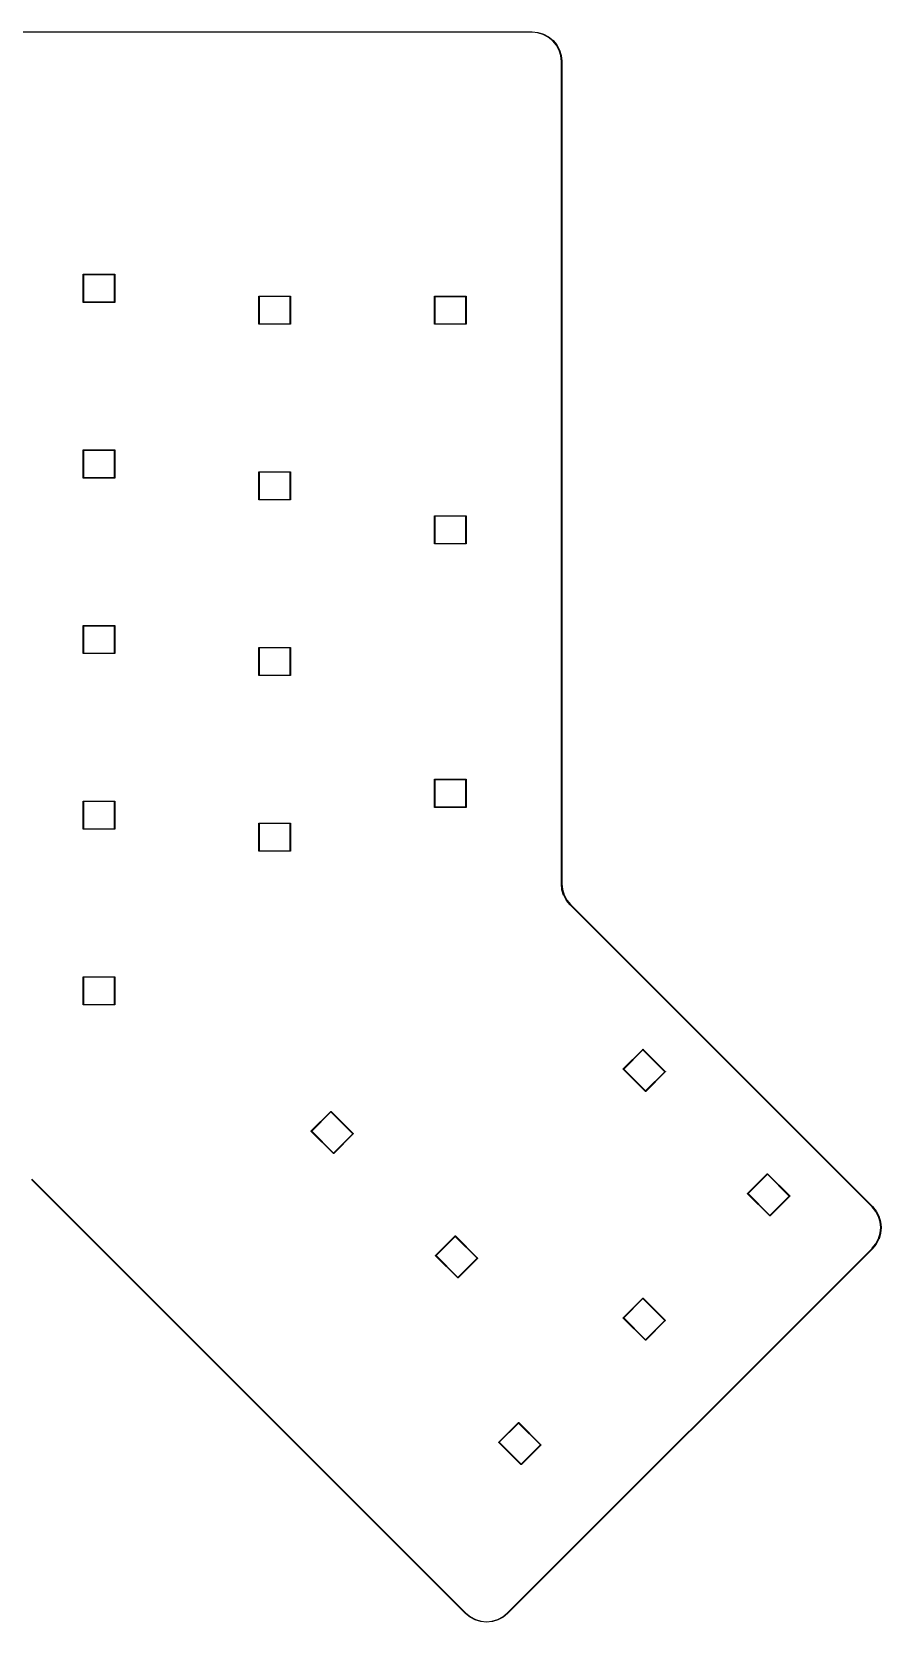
# Model space of a CAD drawing. Extents: x 77 to 259, y -226 to -54.
# Drawn here: x 167.3 to 259.5, y -226.1 to -53.6 of the extents above; entities that cross this region are included whole.
import ezdxf

# ---------------------------------------------------------------- set-up
doc = ezdxf.new("R2010")
doc.units = 0
doc.layers.add('BLACK', color=7, linetype='CONTINUOUS')

msp = doc.modelspace()

# ---------------------------------------------------------------- linework, layer by layer
at = {"layer": 'BLACK', "linetype": 'CONTINUOUS'}
for p, q in [((106.231, -53.6452), (221.591, -53.6452)), ((221.588, -53.6952), (106.255, -53.6952)), ((222.206, -53.7558), (221.588, -53.6952)), ((221.591, -53.6452), (221.592, -53.6453)), ((221.592, -53.6453), (221.592, -53.6453)), ((221.592, -53.6453), (222.214, -53.7063)), ((222.8, -53.9349), (222.206, -53.7558)), ((222.214, -53.7063), (222.214, -53.7063)), ((222.214, -53.7063), (222.216, -53.7068)), ((222.216, -53.7068), (222.218, -53.7072)), ((222.218, -53.7072), (222.816, -53.8877)), ((223.347, -54.2258), (222.8, -53.9349)), ((222.816, -53.8877), (222.817, -53.8879)), ((222.817, -53.8879), (222.819, -53.8888)), ((222.819, -53.8888), (222.821, -53.8896)), ((222.821, -53.8896), (223.372, -54.1828)), ((223.827, -54.6175), (223.347, -54.2258)), ((223.372, -54.1828), (223.373, -54.183)), ((223.373, -54.183), (223.375, -54.1843)), ((223.375, -54.1843), (223.376, -54.1855)), ((223.376, -54.1855), (223.861, -54.5803)), ((224.222, -55.095), (223.827, -54.6175)), ((223.861, -54.5803), (223.861, -54.5803)), ((223.861, -54.5803), (223.861, -54.5803)), ((223.861, -54.5803), (223.861, -54.5805)), ((223.861, -54.5805), (223.862, -54.5821)), ((223.862, -54.5821), (223.864, -54.5838)), ((223.864, -54.5838), (224.262, -55.065)), ((224.517, -55.6401), (224.222, -55.095)), ((224.262, -55.065), (224.262, -55.065)), ((224.262, -55.065), (224.262, -55.065)), ((224.262, -55.065), (224.262, -55.0653)), ((224.262, -55.0653), (224.264, -55.0672)), ((224.264, -55.0672), (224.265, -55.0691)), ((224.265, -55.0691), (224.562, -55.6185)), ((224.7, -56.2321), (224.517, -55.6401)), ((224.562, -55.6185), (224.562, -55.6185)), ((224.562, -55.6185), (224.562, -55.6185)), ((224.562, -55.6185), (224.562, -55.6188)), ((224.562, -55.6188), (224.563, -55.6209)), ((224.563, -55.6209), (224.564, -55.623)), ((224.564, -55.623), (224.749, -56.2197)), ((224.765, -56.8496), (224.7, -56.2321)), ((224.749, -56.2197), (224.749, -56.22)), ((224.749, -56.22), (224.749, -56.2223)), ((224.749, -56.2223), (224.749, -56.2245)), ((224.749, -56.2245), (224.815, -56.8456)), ((224.765, -56.8707), (224.765, -56.8496)), ((224.767, -146.046), (224.765, -56.8707)), ((224.815, -56.8456), (224.815, -56.846)), ((224.815, -56.846), (224.815, -56.8471)), ((224.815, -56.8471), (224.815, -56.8482)), ((224.815, -56.8482), (224.815, -56.8694)), ((224.815, -56.8694), (224.815, -56.8694)), ((224.815, -56.8694), (224.815, -56.8702)), ((224.815, -56.8702), (224.815, -56.8705)), ((224.815, -56.8705), (224.815, -56.8709)), ((224.815, -56.8709), (224.817, -146.046)), ((172.896, -79.9651), (172.897, -79.9602)), ((172.896, -79.9663), (172.896, -79.9651)), ((172.896, -82.9638), (172.896, -79.9663)), ((172.897, -79.9602), (172.898, -79.9554)), ((172.898, -79.9554), (172.9, -79.9511)), ((172.9, -79.9511), (172.903, -79.9473)), ((172.903, -79.9473), (172.907, -79.9442)), ((172.907, -79.9442), (172.912, -79.9419)), ((172.912, -79.9419), (172.916, -79.9404)), ((172.916, -79.9404), (172.92, -79.9401)), ((172.92, -79.9401), (172.921, -79.9399)), ((172.92, -79.9401), (172.92, -79.9401)), ((172.921, -79.9399), (172.922, -79.9401)), ((172.922, -79.9401), (176.32, -79.9401)), ((172.946, -79.9901), (172.946, -82.9401)), ((176.296, -79.9901), (172.946, -79.9901)), ((176.296, -82.9401), (176.296, -79.9901)), ((176.32, -79.9401), (176.321, -79.9399)), ((176.321, -79.9399), (176.322, -79.9401)), ((176.322, -79.9401), (176.322, -79.9401)), ((176.322, -79.9401), (176.326, -79.9404)), ((176.326, -79.9404), (176.331, -79.9419)), ((176.331, -79.9419), (176.335, -79.9442)), ((176.335, -79.9442), (176.339, -79.9473)), ((176.339, -79.9473), (176.342, -79.9511)), ((176.342, -79.9511), (176.344, -79.9554)), ((176.344, -79.9554), (176.346, -79.9602)), ((176.346, -79.9602), (176.346, -79.9651)), ((176.346, -79.9651), (176.346, -79.9663)), ((176.346, -79.9663), (176.346, -82.9638)), ((191.942, -82.3426), (191.943, -82.3377)), ((191.943, -82.3438), (191.942, -82.3426)), ((191.943, -82.3377), (191.944, -82.333)), ((191.943, -85.3414), (191.943, -82.3438)), ((191.944, -82.333), (191.947, -82.3287)), ((191.947, -82.3287), (191.95, -82.3249)), ((191.95, -82.3249), (191.954, -82.3217)), ((191.954, -82.3217), (191.958, -82.3194)), ((191.958, -82.3194), (191.963, -82.318)), ((191.963, -82.318), (191.966, -82.3176)), ((191.966, -82.3176), (191.968, -82.3175)), ((191.966, -82.3176), (191.966, -82.3176)), ((191.968, -82.3175), (191.969, -82.3176)), ((191.969, -82.3176), (195.366, -82.3176)), ((191.993, -82.3676), (191.993, -85.3176)), ((195.343, -82.3676), (191.993, -82.3676)), ((195.343, -85.3176), (195.343, -82.3676)), ((195.366, -82.3176), (195.368, -82.3175)), ((195.368, -82.3175), (195.369, -82.3176)), ((195.369, -82.3176), (195.369, -82.3176)), ((195.369, -82.3176), (195.372, -82.318)), ((195.372, -82.318), (195.377, -82.3194)), ((195.377, -82.3194), (195.381, -82.3217)), ((195.381, -82.3217), (195.385, -82.3249)), ((195.385, -82.3249), (195.388, -82.3287)), ((195.388, -82.3287), (195.391, -82.333)), ((195.391, -82.333), (195.392, -82.3377)), ((195.392, -82.3377), (195.393, -82.3426)), ((195.393, -82.3426), (195.393, -82.3438)), ((195.393, -82.3438), (195.393, -85.3414)), ((210.996, -82.3463), (210.997, -82.3414)), ((210.996, -82.3475), (210.996, -82.3463)), ((210.996, -85.3451), (210.996, -82.3475)), ((210.997, -82.3414), (210.998, -82.3367)), ((210.998, -82.3367), (211, -82.3324)), ((211, -82.3324), (211.003, -82.3285)), ((211.003, -82.3285), (211.007, -82.3254)), ((211.007, -82.3254), (211.012, -82.3231)), ((211.012, -82.3231), (211.016, -82.3217)), ((211.016, -82.3217), (211.02, -82.3213)), ((211.02, -82.3213), (211.021, -82.3212)), ((211.02, -82.3213), (211.02, -82.3213)), ((211.021, -82.3212), (211.022, -82.3213)), ((211.022, -82.3213), (214.42, -82.3213)), ((211.046, -82.3713), (211.046, -85.3213)), ((214.396, -82.3713), (211.046, -82.3713)), ((214.396, -85.3213), (214.396, -82.3713)), ((214.42, -82.3213), (214.421, -82.3212)), ((214.421, -82.3212), (214.422, -82.3213)), ((214.422, -82.3213), (214.422, -82.3213)), ((214.422, -82.3213), (214.426, -82.3217)), ((214.426, -82.3217), (214.431, -82.3231)), ((214.431, -82.3231), (214.435, -82.3254)), ((214.435, -82.3254), (214.439, -82.3285)), ((214.439, -82.3285), (214.442, -82.3324)), ((214.442, -82.3324), (214.444, -82.3367)), ((214.444, -82.3367), (214.446, -82.3414)), ((214.446, -82.3414), (214.446, -82.3463)), ((214.446, -82.3463), (214.446, -82.3475)), ((214.446, -82.3475), (214.446, -85.3451)), ((172.896, -82.9651), (172.896, -82.9638)), ((172.897, -82.97), (172.896, -82.9651)), ((172.898, -82.9747), (172.897, -82.97)), ((172.9, -82.979), (172.898, -82.9747)), ((172.903, -82.9828), (172.9, -82.979)), ((172.907, -82.9859), (172.903, -82.9828)), ((172.912, -82.9883), (172.907, -82.9859)), ((172.916, -82.9897), (172.912, -82.9883)), ((172.921, -82.9902), (172.916, -82.9897)), ((172.922, -82.9901), (172.921, -82.9902)), ((176.32, -82.9901), (172.922, -82.9901)), ((172.946, -82.9401), (176.296, -82.9401)), ((176.321, -82.9902), (176.32, -82.9901)), ((176.326, -82.9897), (176.321, -82.9902)), ((176.331, -82.9883), (176.326, -82.9897)), ((176.335, -82.9859), (176.331, -82.9883)), ((176.339, -82.9828), (176.335, -82.9859)), ((176.342, -82.979), (176.339, -82.9828)), ((176.344, -82.9747), (176.342, -82.979)), ((176.346, -82.97), (176.344, -82.9747)), ((176.346, -82.9638), (176.346, -82.9651)), ((176.346, -82.9651), (176.346, -82.9663)), ((176.346, -82.9663), (176.346, -82.9663)), ((176.346, -82.9663), (176.346, -82.97)), ((191.942, -85.3426), (191.943, -85.3414)), ((191.943, -85.3475), (191.942, -85.3426)), ((191.944, -85.3522), (191.943, -85.3475)), ((191.947, -85.3566), (191.944, -85.3522)), ((191.95, -85.3603), (191.947, -85.3566)), ((191.95, -85.3604), (191.95, -85.3603)), ((191.954, -85.3635), (191.95, -85.3604)), ((191.958, -85.3658), (191.954, -85.3635)), ((191.963, -85.3673), (191.958, -85.3658)), ((191.968, -85.3677), (191.963, -85.3673)), ((191.969, -85.3676), (191.968, -85.3677)), ((195.366, -85.3676), (191.969, -85.3676)), ((191.993, -85.3176), (195.343, -85.3176)), ((195.368, -85.3677), (195.366, -85.3676)), ((195.372, -85.3673), (195.368, -85.3677)), ((195.377, -85.3658), (195.372, -85.3673)), ((195.381, -85.3635), (195.377, -85.3658)), ((195.385, -85.3604), (195.381, -85.3635)), ((195.388, -85.3566), (195.385, -85.3604)), ((195.391, -85.3522), (195.388, -85.3566)), ((195.392, -85.3475), (195.391, -85.3522)), ((195.393, -85.3438), (195.392, -85.3475)), ((195.393, -85.3414), (195.393, -85.3426)), ((195.393, -85.3426), (195.393, -85.3438)), ((195.393, -85.3438), (195.393, -85.3438)), ((210.996, -85.3463), (210.996, -85.3451)), ((210.997, -85.3512), (210.996, -85.3463)), ((210.998, -85.3559), (210.997, -85.3512)), ((211, -85.3603), (210.998, -85.3559)), ((211.003, -85.3635), (211, -85.3603)), ((211.003, -85.3641), (211.003, -85.3635)), ((211.007, -85.3672), (211.003, -85.3641)), ((211.012, -85.3695), (211.007, -85.3672)), ((211.016, -85.3709), (211.012, -85.3695)), ((211.021, -85.3714), (211.016, -85.3709)), ((211.022, -85.3713), (211.021, -85.3714)), ((214.42, -85.3713), (211.022, -85.3713)), ((211.046, -85.3213), (214.396, -85.3213)), ((214.421, -85.3714), (214.42, -85.3713)), ((214.426, -85.3709), (214.421, -85.3714)), ((214.431, -85.3695), (214.426, -85.3709)), ((214.435, -85.3672), (214.431, -85.3695)), ((214.439, -85.3641), (214.435, -85.3672)), ((214.442, -85.3603), (214.439, -85.3641)), ((214.444, -85.3559), (214.442, -85.3603)), ((214.446, -85.3512), (214.444, -85.3559)), ((214.446, -85.3451), (214.446, -85.3463)), ((214.446, -85.3463), (214.446, -85.3475)), ((214.446, -85.3475), (214.446, -85.3475)), ((214.446, -85.3475), (214.446, -85.3512)), ((172.897, -99.0162), (172.898, -99.0113)), ((172.897, -99.0174), (172.897, -99.0162)), ((172.897, -102.015), (172.897, -99.0174)), ((172.898, -99.0113), (172.899, -99.0066)), ((172.899, -99.0066), (172.902, -99.0023)), ((172.902, -99.0023), (172.905, -98.9984)), ((172.905, -98.9984), (172.909, -98.9953)), ((172.909, -98.9953), (172.913, -98.993)), ((172.913, -98.993), (172.918, -98.9916)), ((172.918, -98.9916), (172.921, -98.9912)), ((172.921, -98.9912), (172.922, -98.9911)), ((172.921, -98.9912), (172.921, -98.9912)), ((172.922, -98.9911), (172.924, -98.9912)), ((172.924, -98.9912), (176.321, -98.9912)), ((172.947, -99.0412), (172.947, -101.991)), ((176.297, -99.0412), (172.947, -99.0412)), ((176.297, -101.991), (176.297, -99.0412)), ((176.321, -98.9912), (176.322, -98.9911)), ((176.322, -98.9911), (176.324, -98.9912)), ((176.324, -98.9912), (176.324, -98.9912)), ((176.324, -98.9912), (176.327, -98.9916)), ((176.327, -98.9916), (176.332, -98.993)), ((176.332, -98.993), (176.336, -98.9953)), ((176.336, -98.9953), (176.34, -98.9984)), ((176.34, -98.9984), (176.343, -99.0023)), ((176.343, -99.0023), (176.346, -99.0066)), ((176.346, -99.0066), (176.347, -99.0113)), ((176.347, -99.0113), (176.348, -99.0162)), ((176.348, -99.0162), (176.347, -99.0174)), ((176.347, -99.0174), (176.347, -102.015)), ((191.947, -101.397), (191.948, -101.393)), ((191.947, -101.399), (191.947, -101.397)), ((191.947, -104.396), (191.947, -101.399)), ((191.948, -101.393), (191.949, -101.388)), ((191.949, -101.388), (191.952, -101.384)), ((191.952, -101.384), (191.955, -101.38)), ((191.955, -101.38), (191.959, -101.377)), ((191.959, -101.377), (191.963, -101.374)), ((191.963, -101.374), (191.968, -101.373)), ((191.968, -101.373), (191.971, -101.372)), ((191.971, -101.372), (191.971, -101.372)), ((191.971, -101.372), (191.972, -101.372)), ((191.972, -101.372), (191.974, -101.372)), ((191.974, -101.372), (195.371, -101.372)), ((191.997, -101.422), (191.997, -104.372)), ((195.347, -101.422), (191.997, -101.422)), ((195.347, -104.372), (195.347, -101.422)), ((195.371, -101.372), (195.372, -101.372)), ((195.372, -101.372), (195.374, -101.372)), ((195.374, -101.372), (195.374, -101.372)), ((195.374, -101.372), (195.377, -101.373)), ((195.377, -101.373), (195.382, -101.374)), ((195.382, -101.374), (195.386, -101.377)), ((195.386, -101.377), (195.39, -101.38)), ((195.39, -101.38), (195.393, -101.384)), ((195.393, -101.384), (195.396, -101.388)), ((195.396, -101.388), (195.397, -101.393)), ((195.397, -101.393), (195.398, -101.397)), ((195.398, -101.397), (195.397, -101.399)), ((195.397, -101.399), (195.397, -104.396)), ((172.897, -102.016), (172.897, -102.015)), ((172.898, -102.021), (172.897, -102.016)), ((172.899, -102.026), (172.898, -102.021)), ((172.902, -102.03), (172.899, -102.026)), ((172.904, -102.033), (172.902, -102.03)), ((172.905, -102.034), (172.904, -102.033)), ((172.909, -102.037), (172.905, -102.034)), ((172.913, -102.039), (172.909, -102.037)), ((172.918, -102.041), (172.913, -102.039)), ((172.922, -102.041), (172.918, -102.041)), ((172.924, -102.041), (172.922, -102.041)), ((176.321, -102.041), (172.924, -102.041)), ((172.947, -101.991), (176.297, -101.991)), ((176.322, -102.041), (176.321, -102.041)), ((176.327, -102.041), (176.322, -102.041)), ((176.332, -102.039), (176.327, -102.041)), ((176.336, -102.037), (176.332, -102.039)), ((176.34, -102.034), (176.336, -102.037)), ((176.343, -102.03), (176.34, -102.034)), ((176.346, -102.026), (176.343, -102.03)), ((176.347, -102.021), (176.346, -102.026)), ((176.347, -102.015), (176.348, -102.016)), ((176.348, -102.016), (176.347, -102.017)), ((176.347, -102.017), (176.347, -102.017)), ((176.347, -102.017), (176.347, -102.021)), ((191.947, -104.397), (191.947, -104.396)), ((191.948, -104.402), (191.947, -104.397)), ((191.949, -104.407), (191.948, -104.402)), ((191.952, -104.411), (191.949, -104.407)), ((191.955, -104.415), (191.952, -104.411)), ((191.959, -104.418), (191.955, -104.415)), ((191.963, -104.421), (191.959, -104.418)), ((191.968, -104.422), (191.963, -104.421)), ((191.972, -104.423), (191.968, -104.422)), ((191.974, -104.422), (191.972, -104.423)), ((195.371, -104.422), (191.974, -104.422)), ((191.997, -104.372), (195.347, -104.372)), ((195.372, -104.423), (195.371, -104.422)), ((195.377, -104.422), (195.372, -104.423)), ((195.382, -104.421), (195.377, -104.422)), ((195.386, -104.418), (195.382, -104.421)), ((195.39, -104.415), (195.386, -104.418)), ((195.393, -104.411), (195.39, -104.415)), ((195.396, -104.407), (195.393, -104.411)), ((195.397, -104.402), (195.396, -104.407)), ((195.397, -104.396), (195.398, -104.397)), ((195.398, -104.397), (195.397, -104.399)), ((195.397, -104.399), (195.397, -104.399)), ((195.397, -104.399), (195.397, -104.402)), ((210.997, -106.16), (210.998, -106.155)), ((210.997, -106.161), (210.997, -106.16)), ((210.997, -109.159), (210.997, -106.161)), ((210.998, -106.155), (210.999, -106.15)), ((210.999, -106.15), (211.002, -106.146)), ((211.002, -106.146), (211.005, -106.142)), ((211.005, -106.142), (211.009, -106.139)), ((211.009, -106.139), (211.013, -106.137)), ((211.013, -106.137), (211.018, -106.135)), ((211.018, -106.135), (211.021, -106.135)), ((211.021, -106.135), (211.021, -106.135)), ((211.021, -106.135), (211.022, -106.135)), ((211.022, -106.135), (211.024, -106.135)), ((211.024, -106.135), (214.421, -106.135)), ((211.047, -106.185), (211.047, -109.135)), ((214.397, -106.185), (211.047, -106.185)), ((214.397, -109.135), (214.397, -106.185)), ((214.421, -106.135), (214.422, -106.135)), ((214.422, -106.135), (214.424, -106.135)), ((214.424, -106.135), (214.424, -106.135)), ((214.424, -106.135), (214.427, -106.135)), ((214.427, -106.135), (214.432, -106.137)), ((214.432, -106.137), (214.436, -106.139)), ((214.436, -106.139), (214.44, -106.142)), ((214.44, -106.142), (214.443, -106.146)), ((214.443, -106.146), (214.446, -106.15)), ((214.446, -106.15), (214.447, -106.155)), ((214.447, -106.155), (214.448, -106.16)), ((214.448, -106.16), (214.447, -106.161)), ((214.447, -106.161), (214.447, -109.159)), ((210.997, -109.16), (210.997, -109.159)), ((210.998, -109.165), (210.997, -109.16)), ((210.999, -109.17), (210.998, -109.165)), ((211.002, -109.174), (210.999, -109.17)), ((211.005, -109.178), (211.002, -109.174)), ((211.009, -109.181), (211.005, -109.178)), ((211.013, -109.183), (211.009, -109.181)), ((211.018, -109.185), (211.013, -109.183)), ((211.022, -109.185), (211.018, -109.185)), ((211.024, -109.185), (211.022, -109.185)), ((214.421, -109.185), (211.024, -109.185)), ((211.047, -109.135), (214.397, -109.135)), ((214.422, -109.185), (214.421, -109.185)), ((214.427, -109.185), (214.422, -109.185)), ((214.432, -109.183), (214.427, -109.185)), ((214.436, -109.181), (214.432, -109.183)), ((214.44, -109.178), (214.436, -109.181)), ((214.443, -109.174), (214.44, -109.178)), ((214.446, -109.17), (214.443, -109.174)), ((214.447, -109.165), (214.446, -109.17)), ((214.447, -109.159), (214.448, -109.16)), ((214.448, -109.16), (214.447, -109.161)), ((214.447, -109.161), (214.447, -109.161)), ((214.447, -109.161), (214.447, -109.165)), ((172.896, -118.065), (172.897, -118.06)), ((172.896, -118.066), (172.896, -118.065)), ((172.896, -121.064), (172.896, -118.066)), ((172.897, -118.06), (172.898, -118.055)), ((172.898, -118.055), (172.9, -118.051)), ((172.9, -118.051), (172.903, -118.047)), ((172.903, -118.047), (172.907, -118.044)), ((172.907, -118.044), (172.912, -118.042)), ((172.912, -118.042), (172.916, -118.04)), ((172.916, -118.04), (172.92, -118.04)), ((172.92, -118.04), (172.92, -118.04)), ((172.92, -118.04), (172.921, -118.04)), ((172.921, -118.04), (172.922, -118.04)), ((172.922, -118.04), (176.32, -118.04)), ((172.946, -118.09), (172.946, -121.04)), ((176.296, -118.09), (172.946, -118.09)), ((176.296, -121.04), (176.296, -118.09)), ((176.32, -118.04), (176.321, -118.04)), ((176.321, -118.04), (176.322, -118.04)), ((176.322, -118.04), (176.322, -118.04)), ((176.322, -118.04), (176.326, -118.04)), ((176.326, -118.04), (176.331, -118.042)), ((176.331, -118.042), (176.335, -118.044)), ((176.335, -118.044), (176.339, -118.047)), ((176.339, -118.047), (176.342, -118.051)), ((176.342, -118.051), (176.344, -118.055)), ((176.344, -118.055), (176.346, -118.06)), ((176.346, -118.06), (176.346, -118.065)), ((176.346, -118.065), (176.346, -118.066)), ((176.346, -118.066), (176.346, -121.064)), ((191.946, -120.446), (191.947, -120.441)), ((191.946, -120.448), (191.946, -120.446)), ((191.946, -123.445), (191.946, -120.448)), ((191.947, -120.441), (191.948, -120.437)), ((191.948, -120.437), (191.95, -120.432)), ((191.95, -120.432), (191.953, -120.429)), ((191.953, -120.429), (191.957, -120.425)), ((191.957, -120.425), (191.962, -120.423)), ((191.962, -120.423), (191.966, -120.422)), ((191.966, -120.422), (191.97, -120.421)), ((191.97, -120.421), (191.97, -120.421)), ((191.97, -120.421), (191.971, -120.421)), ((191.971, -120.421), (191.972, -120.421)), ((191.972, -120.421), (195.37, -120.421)), ((191.996, -120.471), (191.996, -123.421)), ((195.346, -120.471), (191.996, -120.471)), ((195.346, -123.421), (195.346, -120.471)), ((195.37, -120.421), (195.371, -120.421)), ((195.371, -120.421), (195.372, -120.421)), ((195.372, -120.421), (195.372, -120.421)), ((195.372, -120.421), (195.376, -120.422)), ((195.376, -120.422), (195.381, -120.423)), ((195.381, -120.423), (195.385, -120.425)), ((195.385, -120.425), (195.389, -120.429)), ((195.389, -120.429), (195.392, -120.432)), ((195.392, -120.432), (195.394, -120.437)), ((195.394, -120.437), (195.396, -120.441)), ((195.396, -120.441), (195.396, -120.446)), ((195.396, -120.446), (195.396, -120.448)), ((195.396, -120.448), (195.396, -123.445)), ((172.896, -121.065), (172.896, -121.064)), ((172.897, -121.07), (172.896, -121.065)), ((172.898, -121.075), (172.897, -121.07)), ((172.9, -121.079), (172.898, -121.075)), ((172.903, -121.083), (172.9, -121.079)), ((172.907, -121.086), (172.903, -121.083)), ((172.912, -121.088), (172.907, -121.086)), ((172.916, -121.09), (172.912, -121.088)), ((172.921, -121.09), (172.916, -121.09)), ((172.922, -121.09), (172.921, -121.09)), ((176.32, -121.09), (172.922, -121.09)), ((172.946, -121.04), (176.296, -121.04)), ((176.321, -121.09), (176.32, -121.09)), ((176.326, -121.09), (176.321, -121.09)), ((176.331, -121.088), (176.326, -121.09)), ((176.335, -121.086), (176.331, -121.088)), ((176.339, -121.083), (176.335, -121.086)), ((176.342, -121.079), (176.339, -121.083)), ((176.344, -121.075), (176.342, -121.079)), ((176.346, -121.07), (176.344, -121.075)), ((176.346, -121.064), (176.346, -121.065)), ((176.346, -121.065), (176.346, -121.066)), ((176.346, -121.066), (176.346, -121.066)), ((176.346, -121.066), (176.346, -121.07)), ((191.946, -123.446), (191.946, -123.445)), ((191.947, -123.451), (191.946, -123.446)), ((191.948, -123.456), (191.947, -123.451)), ((191.95, -123.46), (191.948, -123.456)), ((191.953, -123.464), (191.95, -123.46)), ((191.957, -123.467), (191.953, -123.464)), ((191.962, -123.47), (191.957, -123.467)), ((191.966, -123.471), (191.962, -123.47)), ((191.971, -123.471), (191.966, -123.471)), ((191.972, -123.471), (191.971, -123.471)), ((195.37, -123.471), (191.972, -123.471)), ((191.996, -123.421), (195.346, -123.421)), ((195.371, -123.471), (195.37, -123.471)), ((195.376, -123.471), (195.371, -123.471)), ((195.381, -123.47), (195.376, -123.471)), ((195.385, -123.467), (195.381, -123.47)), ((195.389, -123.464), (195.385, -123.467)), ((195.392, -123.46), (195.389, -123.464)), ((195.394, -123.456), (195.392, -123.46)), ((195.396, -123.451), (195.394, -123.456)), ((195.396, -123.445), (195.396, -123.446)), ((195.396, -123.446), (195.396, -123.448)), ((195.396, -123.448), (195.396, -123.448)), ((195.396, -123.448), (195.396, -123.451)), ((210.997, -134.735), (210.998, -134.73)), ((210.997, -134.736), (210.997, -134.735)), ((210.997, -137.734), (210.997, -134.736)), ((210.998, -134.73), (210.999, -134.725)), ((210.999, -134.725), (211.002, -134.721)), ((211.002, -134.721), (211.005, -134.717)), ((211.005, -134.717), (211.009, -134.714)), ((211.009, -134.714), (211.013, -134.712)), ((211.013, -134.712), (211.018, -134.71)), ((211.018, -134.71), (211.021, -134.71)), ((211.021, -134.71), (211.021, -134.71)), ((211.021, -134.71), (211.022, -134.71)), ((211.022, -134.71), (211.024, -134.71)), ((211.024, -134.71), (214.421, -134.71)), ((211.047, -134.76), (211.047, -137.71)), ((214.397, -134.76), (211.047, -134.76)), ((214.397, -137.71), (214.397, -134.76)), ((214.421, -134.71), (214.422, -134.71)), ((214.422, -134.71), (214.424, -134.71)), ((214.424, -134.71), (214.424, -134.71)), ((214.424, -134.71), (214.427, -134.71)), ((214.427, -134.71), (214.432, -134.712)), ((214.432, -134.712), (214.436, -134.714)), ((214.436, -134.714), (214.44, -134.717)), ((214.44, -134.717), (214.443, -134.721)), ((214.443, -134.721), (214.446, -134.725)), ((214.446, -134.725), (214.447, -134.73)), ((214.447, -134.73), (214.448, -134.735)), ((214.448, -134.735), (214.447, -134.736)), ((214.447, -134.736), (214.447, -137.734)), ((172.897, -137.116), (172.898, -137.111)), ((172.897, -137.117), (172.897, -137.116)), ((172.897, -140.115), (172.897, -137.117)), ((172.898, -137.111), (172.899, -137.107)), ((172.899, -137.107), (172.902, -137.102)), ((172.902, -137.102), (172.905, -137.098)), ((172.905, -137.098), (172.909, -137.095)), ((172.909, -137.095), (172.913, -137.093)), ((172.913, -137.093), (172.918, -137.092)), ((172.918, -137.092), (172.921, -137.091)), ((172.921, -137.091), (172.921, -137.091)), ((172.921, -137.091), (172.922, -137.091)), ((172.922, -137.091), (172.924, -137.091)), ((172.924, -137.091), (176.321, -137.091)), ((172.947, -137.141), (172.947, -140.091)), ((176.297, -137.141), (172.947, -137.141)), ((176.297, -140.091), (176.297, -137.141)), ((176.321, -137.091), (176.322, -137.091)), ((176.322, -137.091), (176.324, -137.091)), ((176.324, -137.091), (176.324, -137.091)), ((176.324, -137.091), (176.327, -137.092)), ((176.327, -137.092), (176.332, -137.093)), ((176.332, -137.093), (176.336, -137.095)), ((176.336, -137.095), (176.34, -137.098)), ((176.34, -137.098), (176.343, -137.102)), ((176.343, -137.102), (176.346, -137.107)), ((176.346, -137.107), (176.347, -137.111)), ((176.347, -137.111), (176.348, -137.116)), ((176.348, -137.116), (176.347, -137.117)), ((176.347, -137.117), (176.347, -140.115)), ((210.997, -137.735), (210.997, -137.734)), ((210.998, -137.74), (210.997, -137.735)), ((210.999, -137.745), (210.998, -137.74)), ((211.002, -137.749), (210.999, -137.745)), ((211.005, -137.753), (211.002, -137.749)), ((211.009, -137.756), (211.005, -137.753)), ((211.013, -137.758), (211.009, -137.756)), ((211.018, -137.76), (211.013, -137.758)), ((211.022, -137.76), (211.018, -137.76)), ((211.024, -137.76), (211.022, -137.76)), ((214.421, -137.76), (211.024, -137.76)), ((211.047, -137.71), (214.397, -137.71)), ((214.422, -137.76), (214.421, -137.76)), ((214.427, -137.76), (214.422, -137.76)), ((214.432, -137.758), (214.427, -137.76)), ((214.436, -137.756), (214.432, -137.758)), ((214.44, -137.753), (214.436, -137.756)), ((214.443, -137.749), (214.44, -137.753)), ((214.446, -137.745), (214.443, -137.749)), ((214.447, -137.74), (214.446, -137.745)), ((214.447, -137.734), (214.448, -137.735)), ((214.448, -137.735), (214.447, -137.736)), ((214.447, -137.736), (214.447, -137.736)), ((214.447, -137.736), (214.447, -137.74)), ((191.947, -139.497), (191.948, -139.493)), ((191.947, -139.499), (191.947, -139.497)), ((191.947, -142.496), (191.947, -139.499)), ((191.948, -139.493), (191.949, -139.488)), ((191.949, -139.488), (191.952, -139.484)), ((191.952, -139.484), (191.955, -139.48)), ((191.955, -139.48), (191.959, -139.477)), ((191.959, -139.477), (191.963, -139.474)), ((191.963, -139.474), (191.968, -139.473)), ((191.968, -139.473), (191.971, -139.472)), ((191.971, -139.472), (191.971, -139.472)), ((191.971, -139.472), (191.972, -139.472)), ((191.972, -139.472), (191.974, -139.472)), ((191.974, -139.472), (195.371, -139.472)), ((191.997, -139.522), (191.997, -142.472)), ((195.347, -139.522), (191.997, -139.522)), ((195.347, -142.472), (195.347, -139.522)), ((195.371, -139.472), (195.372, -139.472)), ((195.372, -139.472), (195.374, -139.472)), ((195.374, -139.472), (195.374, -139.472)), ((195.374, -139.472), (195.377, -139.473)), ((195.377, -139.473), (195.382, -139.474)), ((195.382, -139.474), (195.386, -139.477)), ((195.386, -139.477), (195.39, -139.48)), ((195.39, -139.48), (195.393, -139.484)), ((195.393, -139.484), (195.396, -139.488)), ((195.396, -139.488), (195.397, -139.493)), ((195.397, -139.493), (195.398, -139.497)), ((195.398, -139.497), (195.397, -139.499)), ((195.397, -139.499), (195.397, -142.496)), ((172.897, -140.116), (172.897, -140.115)), ((172.898, -140.121), (172.897, -140.116)), ((172.899, -140.126), (172.898, -140.121)), ((172.902, -140.13), (172.899, -140.126)), ((172.905, -140.134), (172.902, -140.13)), ((172.909, -140.137), (172.905, -140.134)), ((172.913, -140.139), (172.909, -140.137)), ((172.918, -140.141), (172.913, -140.139)), ((172.922, -140.141), (172.918, -140.141)), ((172.924, -140.141), (172.922, -140.141)), ((176.321, -140.141), (172.924, -140.141)), ((172.947, -140.091), (176.297, -140.091)), ((176.322, -140.141), (176.321, -140.141)), ((176.327, -140.141), (176.322, -140.141)), ((176.332, -140.139), (176.327, -140.141)), ((176.336, -140.137), (176.332, -140.139)), ((176.34, -140.134), (176.336, -140.137)), ((176.343, -140.13), (176.34, -140.134)), ((176.346, -140.126), (176.343, -140.13)), ((176.347, -140.121), (176.346, -140.126)), ((176.347, -140.115), (176.348, -140.116)), ((176.348, -140.116), (176.347, -140.117)), ((176.347, -140.117), (176.347, -140.117)), ((176.347, -140.117), (176.347, -140.121)), ((191.947, -142.497), (191.947, -142.496)), ((191.948, -142.502), (191.947, -142.497)), ((191.949, -142.507), (191.948, -142.502)), ((191.952, -142.511), (191.949, -142.507)), ((191.955, -142.515), (191.952, -142.511)), ((191.959, -142.518), (191.955, -142.515)), ((191.963, -142.521), (191.959, -142.518)), ((191.968, -142.522), (191.963, -142.521)), ((191.972, -142.523), (191.968, -142.522)), ((191.974, -142.522), (191.972, -142.523)), ((195.371, -142.522), (191.974, -142.522)), ((191.997, -142.472), (195.347, -142.472)), ((195.372, -142.523), (195.371, -142.522)), ((195.377, -142.522), (195.372, -142.523)), ((195.382, -142.521), (195.377, -142.522)), ((195.386, -142.518), (195.382, -142.521)), ((195.39, -142.515), (195.386, -142.518)), ((195.393, -142.511), (195.39, -142.515)), ((195.396, -142.507), (195.393, -142.511)), ((195.397, -142.502), (195.396, -142.507)), ((195.397, -142.496), (195.398, -142.497)), ((195.398, -142.497), (195.397, -142.499)), ((195.397, -142.499), (195.397, -142.499)), ((195.397, -142.499), (195.397, -142.502)), ((224.767, -146.047), (224.767, -146.046)), ((224.767, -146.046), (224.767, -146.046)), ((224.767, -146.048), (224.767, -146.047)), ((224.767, -146.058), (224.767, -146.048)), ((224.767, -146.048), (224.767, -146.048)), ((224.767, -146.059), (224.767, -146.058)), ((224.767, -146.06), (224.767, -146.059)), ((224.83, -146.682), (224.767, -146.06)), ((224.767, -146.06), (224.767, -146.06)), ((224.817, -146.046), (224.817, -146.056)), ((224.817, -146.056), (224.88, -146.674)), ((224.831, -146.684), (224.83, -146.682)), ((224.831, -146.686), (224.831, -146.684)), ((224.831, -146.687), (224.831, -146.686)), ((225.014, -147.284), (224.831, -146.687)), ((224.88, -146.674), (225.061, -147.267)), ((225.015, -147.286), (225.014, -147.284)), ((225.016, -147.288), (225.015, -147.286)), ((225.016, -147.289), (225.016, -147.288)), ((225.311, -147.84), (225.016, -147.289)), ((225.061, -147.267), (225.354, -147.814)), ((225.312, -147.841), (225.311, -147.84)), ((225.314, -147.843), (225.312, -147.841)), ((225.314, -147.844), (225.314, -147.843)), ((225.71, -148.326), (225.314, -147.844)), ((225.354, -147.814), (225.748, -148.294)), ((225.711, -148.327), (225.71, -148.326)), ((225.71, -148.326), (225.71, -148.326)), ((258.477, -181.093), (225.711, -148.327)), ((225.748, -148.294), (258.514, -181.06)), ((172.896, -156.165), (172.897, -156.16)), ((172.896, -156.166), (172.896, -156.165)), ((172.896, -159.164), (172.896, -156.166)), ((172.897, -156.16), (172.898, -156.155)), ((172.898, -156.155), (172.9, -156.151)), ((172.9, -156.151), (172.903, -156.147)), ((172.903, -156.147), (172.907, -156.144)), ((172.907, -156.144), (172.912, -156.142)), ((172.912, -156.142), (172.916, -156.14)), ((172.916, -156.14), (172.92, -156.14)), ((172.92, -156.14), (172.92, -156.14)), ((172.92, -156.14), (172.921, -156.14)), ((172.921, -156.14), (172.922, -156.14)), ((172.922, -156.14), (176.32, -156.14)), ((172.946, -156.19), (172.946, -159.14)), ((176.296, -156.19), (172.946, -156.19)), ((176.296, -159.14), (176.296, -156.19)), ((176.32, -156.14), (176.321, -156.14)), ((176.321, -156.14), (176.322, -156.14)), ((176.322, -156.14), (176.322, -156.14)), ((176.322, -156.14), (176.326, -156.14)), ((176.326, -156.14), (176.331, -156.142)), ((176.331, -156.142), (176.335, -156.144)), ((176.335, -156.144), (176.339, -156.147)), ((176.339, -156.147), (176.342, -156.151)), ((176.342, -156.151), (176.344, -156.155)), ((176.344, -156.155), (176.346, -156.16)), ((176.346, -156.16), (176.346, -156.165)), ((176.346, -156.165), (176.346, -156.166)), ((176.346, -156.166), (176.346, -159.164)), ((172.896, -159.165), (172.896, -159.164)), ((172.897, -159.17), (172.896, -159.165)), ((172.898, -159.175), (172.897, -159.17)), ((172.9, -159.179), (172.898, -159.175)), ((172.903, -159.183), (172.9, -159.179)), ((172.907, -159.186), (172.903, -159.183)), ((172.912, -159.188), (172.907, -159.186)), ((172.916, -159.19), (172.912, -159.188)), ((172.921, -159.19), (172.916, -159.19)), ((172.922, -159.19), (172.921, -159.19)), ((176.32, -159.19), (172.922, -159.19)), ((172.946, -159.14), (176.296, -159.14)), ((176.321, -159.19), (176.32, -159.19)), ((176.326, -159.19), (176.321, -159.19)), ((176.331, -159.188), (176.326, -159.19)), ((176.335, -159.186), (176.331, -159.188)), ((176.339, -159.183), (176.335, -159.186)), ((176.342, -159.179), (176.339, -159.183)), ((176.344, -159.175), (176.342, -159.179)), ((176.346, -159.17), (176.344, -159.175)), ((176.346, -159.164), (176.346, -159.165)), ((176.346, -159.165), (176.346, -159.166)), ((176.346, -159.166), (176.346, -159.166)), ((176.346, -159.166), (176.346, -159.17)), ((231.479, -166.128), (233.598, -164.008)), ((233.617, -164.061), (231.531, -166.147)), ((233.598, -164.008), (233.599, -164.008)), ((233.599, -164.008), (233.6, -164.007)), ((233.6, -164.007), (233.603, -164.004)), ((233.6, -164.007), (233.6, -164.007)), ((233.603, -164.004), (233.607, -164.002)), ((233.607, -164.002), (233.612, -164.001)), ((233.612, -164.001), (233.617, -164)), ((233.617, -164), (233.622, -164.001)), ((235.986, -166.429), (233.617, -164.061)), ((233.622, -164.001), (233.627, -164.002)), ((233.627, -164.002), (233.631, -164.004)), ((233.631, -164.004), (233.635, -164.008)), ((233.635, -164.008), (233.636, -164.008)), ((233.636, -164.008), (236.038, -166.411)), ((231.471, -166.142), (231.472, -166.137)), ((231.471, -166.147), (231.471, -166.142)), ((231.471, -166.151), (231.471, -166.147)), ((231.472, -166.156), (231.471, -166.151)), ((231.472, -166.137), (231.475, -166.133)), ((231.475, -166.161), (231.472, -166.156)), ((231.475, -166.133), (231.477, -166.13)), ((231.478, -166.164), (231.475, -166.161)), ((231.477, -166.13), (231.478, -166.129)), ((231.478, -166.129), (231.479, -166.128)), ((231.479, -166.165), (231.478, -166.164)), ((233.881, -168.568), (231.479, -166.165)), ((231.531, -166.147), (233.9, -168.515)), ((233.9, -168.515), (235.986, -166.429)), ((236.038, -166.448), (233.918, -168.568)), ((236.038, -166.411), (236.039, -166.412)), ((236.039, -166.447), (236.038, -166.448)), ((236.039, -166.412), (236.04, -166.413)), ((236.04, -166.446), (236.039, -166.447)), ((236.04, -166.413), (236.04, -166.413)), ((236.04, -166.413), (236.042, -166.415)), ((236.042, -166.443), (236.04, -166.446)), ((236.04, -166.446), (236.04, -166.446)), ((236.042, -166.415), (236.044, -166.42)), ((236.044, -166.439), (236.042, -166.443)), ((236.044, -166.42), (236.044, -166.42)), ((236.044, -166.42), (236.046, -166.425)), ((236.046, -166.434), (236.044, -166.439)), ((236.046, -166.425), (236.046, -166.429)), ((236.046, -166.429), (236.046, -166.434)), ((233.882, -168.569), (233.881, -168.568)), ((233.883, -168.569), (233.882, -168.569)), ((233.886, -168.572), (233.883, -168.569)), ((233.883, -168.569), (233.883, -168.569)), ((233.89, -168.574), (233.886, -168.572)), ((233.895, -168.575), (233.89, -168.574)), ((233.9, -168.576), (233.895, -168.575)), ((233.905, -168.575), (233.9, -168.576)), ((233.909, -168.574), (233.905, -168.575)), ((233.914, -168.572), (233.909, -168.574)), ((233.918, -168.569), (233.914, -168.572)), ((233.918, -168.568), (233.918, -168.569)), ((197.629, -172.86), (199.749, -170.74)), ((199.749, -170.74), (199.75, -170.739)), ((199.75, -170.739), (199.751, -170.739)), ((199.751, -170.739), (199.754, -170.736)), ((199.751, -170.739), (199.751, -170.739)), ((199.754, -170.736), (199.758, -170.734)), ((199.758, -170.734), (199.763, -170.733)), ((199.763, -170.733), (199.768, -170.732)), ((199.768, -170.732), (199.773, -170.733)), ((199.773, -170.733), (199.777, -170.734)), ((199.777, -170.734), (199.782, -170.736)), ((199.782, -170.736), (199.785, -170.739)), ((199.785, -170.739), (199.786, -170.74)), ((199.786, -170.74), (202.189, -173.143)), ((199.768, -170.793), (197.682, -172.878)), ((202.136, -173.161), (199.768, -170.793)), ((197.621, -172.878), (197.622, -172.874)), ((197.622, -172.883), (197.621, -172.878)), ((197.622, -172.874), (197.623, -172.869)), ((197.623, -172.888), (197.622, -172.883)), ((197.623, -172.869), (197.625, -172.865)), ((197.625, -172.892), (197.623, -172.888)), ((197.625, -172.865), (197.628, -172.862)), ((197.629, -172.896), (197.625, -172.892)), ((197.628, -172.862), (197.629, -172.861)), ((197.629, -172.861), (197.629, -172.86)), ((197.629, -172.897), (197.629, -172.896)), ((200.032, -175.299), (197.629, -172.897)), ((197.682, -172.878), (200.05, -175.247)), ((200.05, -175.247), (202.136, -173.161)), ((202.189, -173.18), (200.069, -175.299)), ((202.189, -173.143), (202.19, -173.144)), ((202.19, -173.179), (202.189, -173.18)), ((202.19, -173.144), (202.19, -173.144)), ((202.19, -173.144), (202.19, -173.145)), ((202.19, -173.145), (202.193, -173.147)), ((202.193, -173.175), (202.19, -173.178)), ((202.19, -173.178), (202.19, -173.178)), ((202.19, -173.178), (202.19, -173.179)), ((202.193, -173.147), (202.195, -173.152)), ((202.195, -173.171), (202.193, -173.175)), ((202.195, -173.152), (202.195, -173.152)), ((202.195, -173.152), (202.196, -173.156)), ((202.196, -173.166), (202.195, -173.171)), ((202.196, -173.156), (202.197, -173.161)), ((202.197, -173.161), (202.196, -173.166)), ((200.033, -175.3), (200.032, -175.299)), ((200.034, -175.301), (200.033, -175.3)), ((200.037, -175.304), (200.034, -175.301)), ((200.034, -175.301), (200.034, -175.301)), ((200.041, -175.306), (200.037, -175.304)), ((200.046, -175.307), (200.041, -175.306)), ((200.05, -175.308), (200.046, -175.307)), ((200.055, -175.307), (200.05, -175.308)), ((200.06, -175.306), (200.055, -175.307)), ((200.064, -175.304), (200.06, -175.306)), ((200.068, -175.3), (200.064, -175.304)), ((200.069, -175.299), (200.068, -175.3)), ((244.973, -179.622), (247.092, -177.502)), ((247.111, -177.554), (245.025, -179.64)), ((247.092, -177.502), (247.093, -177.501)), ((247.093, -177.501), (247.094, -177.5)), ((247.094, -177.5), (247.097, -177.498)), ((247.094, -177.5), (247.094, -177.5)), ((247.097, -177.498), (247.101, -177.496)), ((247.101, -177.496), (247.106, -177.494)), ((247.106, -177.494), (247.111, -177.494)), ((247.111, -177.494), (247.116, -177.494)), ((249.48, -179.923), (247.111, -177.554)), ((247.116, -177.494), (247.12, -177.496)), ((247.12, -177.496), (247.125, -177.498)), ((247.125, -177.498), (247.128, -177.501)), ((247.128, -177.501), (247.129, -177.502)), ((247.129, -177.502), (249.532, -179.905)), ((214.359, -225.19), (167.293, -178.119)), ((167.32, -178.076), (167.327, -178.083)), ((167.327, -178.083), (167.327, -178.083)), ((167.327, -178.083), (214.394, -225.153)), ((244.964, -179.64), (244.965, -179.635)), ((244.965, -179.645), (244.964, -179.64)), ((244.965, -179.635), (244.966, -179.631)), ((244.966, -179.65), (244.965, -179.645)), ((244.966, -179.631), (244.969, -179.626)), ((244.969, -179.654), (244.966, -179.65)), ((244.969, -179.626), (244.971, -179.624)), ((244.972, -179.658), (244.969, -179.654)), ((244.971, -179.624), (244.972, -179.623)), ((244.972, -179.623), (244.973, -179.622)), ((244.973, -179.659), (244.972, -179.658)), ((247.375, -182.061), (244.973, -179.659)), ((245.025, -179.64), (247.394, -182.009)), ((247.394, -182.009), (249.48, -179.923)), ((249.532, -179.942), (247.412, -182.061)), ((249.532, -179.905), (249.533, -179.905)), ((249.533, -179.941), (249.532, -179.942)), ((249.533, -179.905), (249.533, -179.906)), ((249.533, -179.906), (249.533, -179.906)), ((249.533, -179.906), (249.536, -179.909)), ((249.536, -179.937), (249.533, -179.94)), ((249.533, -179.94), (249.533, -179.94)), ((249.533, -179.94), (249.533, -179.941)), ((249.536, -179.909), (249.538, -179.914)), ((249.538, -179.933), (249.536, -179.937)), ((249.538, -179.914), (249.538, -179.914)), ((249.538, -179.914), (249.54, -179.918)), ((249.54, -179.928), (249.538, -179.933)), ((249.54, -179.918), (249.54, -179.923)), ((249.54, -179.923), (249.54, -179.928)), ((258.872, -181.574), (258.477, -181.093)), ((258.514, -181.06), (258.515, -181.061)), ((258.515, -181.061), (258.515, -181.061)), ((258.515, -181.061), (258.912, -181.544)), ((247.376, -182.062), (247.375, -182.061)), ((247.377, -182.063), (247.376, -182.062)), ((247.38, -182.065), (247.377, -182.063)), ((247.377, -182.063), (247.377, -182.063)), ((247.384, -182.068), (247.38, -182.065)), ((247.389, -182.069), (247.384, -182.068)), ((247.394, -182.07), (247.389, -182.069)), ((247.398, -182.069), (247.394, -182.07)), ((247.403, -182.068), (247.398, -182.069)), ((247.408, -182.065), (247.403, -182.068)), ((247.411, -182.062), (247.408, -182.065)), ((247.412, -182.061), (247.411, -182.062)), ((259.165, -182.121), (258.872, -181.574)), ((258.912, -181.544), (258.912, -181.544)), ((258.912, -181.544), (258.914, -181.546)), ((258.914, -181.546), (258.915, -181.548)), ((258.915, -181.548), (259.21, -182.099)), ((259.346, -182.714), (259.165, -182.121)), ((259.21, -182.099), (259.21, -182.099)), ((259.21, -182.099), (259.21, -182.099)), ((259.21, -182.099), (259.21, -182.099)), ((259.21, -182.099), (259.211, -182.102)), ((259.211, -182.102), (259.212, -182.104)), ((259.212, -182.104), (259.395, -182.702)), ((259.409, -183.331), (259.346, -182.714)), ((259.395, -182.702), (259.395, -182.702)), ((259.395, -182.702), (259.396, -182.704)), ((259.396, -182.704), (259.396, -182.706)), ((259.396, -182.706), (259.459, -183.329)), ((211.123, -186.354), (213.243, -184.234)), ((213.261, -184.286), (211.175, -186.372)), ((213.243, -184.234), (213.244, -184.233)), ((213.244, -184.233), (213.245, -184.232)), ((213.245, -184.232), (213.247, -184.23)), ((213.245, -184.232), (213.245, -184.232)), ((213.247, -184.23), (213.252, -184.228)), ((213.252, -184.228), (213.256, -184.226)), ((213.256, -184.226), (213.261, -184.226)), ((213.261, -184.226), (213.266, -184.226)), ((215.63, -186.655), (213.261, -184.286)), ((213.266, -184.226), (213.271, -184.228)), ((213.271, -184.228), (213.275, -184.23)), ((213.275, -184.23), (213.279, -184.233)), ((213.279, -184.233), (213.28, -184.234)), ((213.28, -184.234), (215.682, -186.637)), ((258.884, -185.092), (259.174, -184.544)), ((259.174, -184.544), (259.351, -183.949)), ((259.22, -184.563), (259.219, -184.565)), ((259.221, -184.56), (259.22, -184.563)), ((259.399, -183.961), (259.221, -184.56)), ((259.221, -184.56), (259.221, -184.56)), ((259.351, -183.949), (259.409, -183.331)), ((259.4, -183.959), (259.399, -183.961)), ((259.459, -183.333), (259.4, -183.956)), ((259.4, -183.956), (259.4, -183.956)), ((259.4, -183.956), (259.4, -183.959)), ((259.459, -183.329), (259.459, -183.329)), ((259.459, -183.329), (259.459, -183.331)), ((259.459, -183.331), (259.459, -183.333)), ((218.891, -225.152), (258.478, -185.59)), ((258.513, -185.626), (218.924, -225.19)), ((258.478, -185.59), (258.493, -185.575)), ((258.493, -185.575), (258.884, -185.092)), ((258.514, -185.626), (258.513, -185.626)), ((258.529, -185.61), (258.514, -185.625)), ((258.514, -185.625), (258.514, -185.625)), ((258.514, -185.625), (258.514, -185.626)), ((258.53, -185.609), (258.529, -185.61)), ((258.531, -185.608), (258.53, -185.609)), ((258.925, -185.122), (258.531, -185.608)), ((258.531, -185.608), (258.531, -185.608)), ((258.926, -185.12), (258.925, -185.122)), ((258.927, -185.118), (258.926, -185.12)), ((259.219, -184.565), (258.927, -185.118)), ((258.927, -185.118), (258.927, -185.118)), ((211.115, -186.367), (211.117, -186.363)), ((211.115, -186.372), (211.115, -186.367)), ((211.115, -186.377), (211.115, -186.372)), ((211.117, -186.382), (211.115, -186.377)), ((211.117, -186.363), (211.119, -186.358)), ((211.119, -186.386), (211.117, -186.382)), ((211.119, -186.358), (211.122, -186.355)), ((211.122, -186.39), (211.119, -186.386)), ((211.122, -186.355), (211.122, -186.354)), ((211.122, -186.354), (211.123, -186.354)), ((211.123, -186.391), (211.122, -186.39)), ((213.526, -188.793), (211.123, -186.391)), ((211.175, -186.372), (213.544, -188.741)), ((213.544, -188.741), (215.63, -186.655)), ((215.682, -186.674), (213.563, -188.793)), ((215.682, -186.637), (215.683, -186.637)), ((215.683, -186.673), (215.682, -186.674)), ((215.683, -186.637), (215.684, -186.638)), ((215.684, -186.672), (215.683, -186.673)), ((215.684, -186.638), (215.684, -186.638)), ((215.684, -186.638), (215.686, -186.641)), ((215.686, -186.669), (215.684, -186.672)), ((215.684, -186.672), (215.684, -186.672)), ((215.686, -186.641), (215.689, -186.645)), ((215.689, -186.665), (215.686, -186.669)), ((215.689, -186.645), (215.689, -186.645)), ((215.689, -186.645), (215.69, -186.65)), ((215.69, -186.66), (215.689, -186.665)), ((215.69, -186.65), (215.691, -186.655)), ((215.691, -186.655), (215.69, -186.66)), ((213.526, -188.794), (213.526, -188.793)), ((213.527, -188.795), (213.526, -188.794)), ((213.53, -188.797), (213.527, -188.795)), ((213.527, -188.795), (213.527, -188.795)), ((213.535, -188.8), (213.53, -188.797)), ((213.539, -188.801), (213.535, -188.8)), ((213.544, -188.802), (213.539, -188.801)), ((213.549, -188.801), (213.544, -188.802)), ((213.554, -188.8), (213.549, -188.801)), ((213.558, -188.797), (213.554, -188.8)), ((213.562, -188.794), (213.558, -188.797)), ((213.563, -188.793), (213.562, -188.794)), ((231.479, -193.11), (233.598, -190.991)), ((233.617, -191.043), (231.531, -193.129)), ((233.598, -190.991), (233.599, -190.99)), ((233.599, -190.99), (233.6, -190.989)), ((233.6, -190.989), (233.603, -190.987)), ((233.6, -190.989), (233.6, -190.989)), ((233.603, -190.987), (233.607, -190.984)), ((233.607, -190.984), (233.612, -190.983)), ((233.612, -190.983), (233.617, -190.982)), ((233.617, -190.982), (233.622, -190.983)), ((235.986, -193.412), (233.617, -191.043)), ((233.622, -190.983), (233.627, -190.984)), ((233.627, -190.984), (233.631, -190.987)), ((233.631, -190.987), (233.635, -190.99)), ((233.635, -190.99), (233.635, -190.991)), ((233.635, -190.991), (236.038, -193.393)), ((231.47, -193.129), (231.471, -193.124)), ((231.471, -193.134), (231.47, -193.129)), ((231.471, -193.124), (231.472, -193.119)), ((231.472, -193.138), (231.471, -193.134)), ((231.472, -193.119), (231.475, -193.115)), ((231.475, -193.143), (231.472, -193.138)), ((231.475, -193.115), (231.477, -193.112)), ((231.478, -193.147), (231.475, -193.143)), ((231.477, -193.112), (231.478, -193.111)), ((231.478, -193.111), (231.479, -193.11)), ((231.479, -193.147), (231.478, -193.147)), ((233.881, -195.55), (231.479, -193.147)), ((231.531, -193.129), (233.9, -195.498)), ((233.9, -195.498), (235.986, -193.412)), ((236.038, -193.43), (233.918, -195.55)), ((236.038, -193.393), (236.039, -193.394)), ((236.039, -193.429), (236.038, -193.43)), ((236.039, -193.394), (236.04, -193.395)), ((236.04, -193.429), (236.039, -193.429)), ((236.04, -193.395), (236.04, -193.395)), ((236.04, -193.395), (236.042, -193.398)), ((236.042, -193.426), (236.04, -193.429)), ((236.04, -193.429), (236.04, -193.429)), ((236.042, -193.398), (236.044, -193.402)), ((236.044, -193.421), (236.042, -193.426)), ((236.044, -193.402), (236.044, -193.402)), ((236.044, -193.402), (236.046, -193.407)), ((236.046, -193.417), (236.044, -193.421)), ((236.046, -193.407), (236.046, -193.412)), ((236.046, -193.412), (236.046, -193.417)), ((233.882, -195.551), (233.881, -195.55)), ((233.883, -195.552), (233.882, -195.551)), ((233.886, -195.554), (233.883, -195.552)), ((233.883, -195.552), (233.883, -195.552)), ((233.89, -195.556), (233.886, -195.554)), ((233.895, -195.558), (233.89, -195.556)), ((233.9, -195.558), (233.895, -195.558)), ((233.905, -195.558), (233.9, -195.558)), ((233.909, -195.556), (233.905, -195.558)), ((233.914, -195.554), (233.909, -195.556)), ((233.918, -195.551), (233.914, -195.554)), ((233.918, -195.55), (233.918, -195.551)), ((217.985, -206.602), (220.105, -204.483)), ((220.123, -204.535), (218.037, -206.621)), ((220.105, -204.482), (220.106, -204.481)), ((220.105, -204.483), (220.105, -204.482)), ((220.106, -204.481), (220.109, -204.479)), ((220.106, -204.481), (220.106, -204.481)), ((220.109, -204.479), (220.114, -204.476)), ((220.114, -204.476), (220.118, -204.475)), ((220.118, -204.475), (220.123, -204.474)), ((220.123, -204.474), (220.128, -204.475)), ((222.492, -206.904), (220.123, -204.535)), ((220.128, -204.475), (220.133, -204.476)), ((220.133, -204.476), (220.137, -204.479)), ((220.137, -204.479), (220.141, -204.482)), ((220.141, -204.482), (220.142, -204.483)), ((220.142, -204.483), (222.544, -206.885)), ((217.977, -206.616), (217.979, -206.611)), ((217.977, -206.621), (217.977, -206.616)), ((217.977, -206.626), (217.977, -206.621)), ((217.979, -206.631), (217.977, -206.626)), ((217.979, -206.611), (217.981, -206.607)), ((217.981, -206.635), (217.979, -206.631)), ((217.981, -206.607), (217.983, -206.604)), ((217.984, -206.639), (217.981, -206.635)), ((217.983, -206.604), (217.984, -206.603)), ((217.984, -206.603), (217.985, -206.602)), ((217.985, -206.639), (217.984, -206.639)), ((220.387, -209.042), (217.985, -206.639)), ((218.037, -206.621), (220.406, -208.99)), ((220.406, -208.99), (222.492, -206.904)), ((222.544, -206.922), (220.425, -209.042)), ((222.544, -206.885), (222.545, -206.886)), ((222.545, -206.922), (222.544, -206.922)), ((222.545, -206.886), (222.546, -206.887)), ((222.546, -206.921), (222.545, -206.922)), ((222.546, -206.887), (222.546, -206.887)), ((222.546, -206.887), (222.548, -206.89)), ((222.548, -206.918), (222.546, -206.921)), ((222.546, -206.921), (222.546, -206.921)), ((222.548, -206.89), (222.551, -206.894)), ((222.551, -206.913), (222.548, -206.918)), ((222.551, -206.894), (222.551, -206.894)), ((222.551, -206.894), (222.552, -206.899)), ((222.552, -206.909), (222.551, -206.913)), ((222.552, -206.899), (222.552, -206.904)), ((222.552, -206.904), (222.552, -206.909)), ((220.388, -209.043), (220.387, -209.042)), ((220.389, -209.044), (220.388, -209.043)), ((220.392, -209.046), (220.389, -209.044)), ((220.389, -209.044), (220.389, -209.044)), ((220.396, -209.048), (220.392, -209.046)), ((220.401, -209.05), (220.396, -209.048)), ((220.406, -209.05), (220.401, -209.05)), ((220.411, -209.05), (220.406, -209.05)), ((220.416, -209.048), (220.411, -209.05)), ((220.42, -209.046), (220.416, -209.048)), ((220.424, -209.043), (220.42, -209.046)), ((220.425, -209.042), (220.424, -209.043)), ((214.374, -225.205), (214.359, -225.19)), ((214.359, -225.19), (214.359, -225.19)), ((214.375, -225.205), (214.374, -225.205)), ((214.376, -225.206), (214.375, -225.205)), ((214.862, -225.6), (214.376, -225.206)), ((214.376, -225.206), (214.376, -225.206)), ((214.394, -225.153), (214.394, -225.153)), ((214.394, -225.153), (214.409, -225.168)), ((214.409, -225.168), (214.892, -225.559)), ((214.864, -225.601), (214.862, -225.6)), ((214.866, -225.602), (214.864, -225.601)), ((215.419, -225.894), (214.866, -225.602)), ((214.866, -225.602), (214.866, -225.602)), ((214.892, -225.559), (215.441, -225.849)), ((215.421, -225.895), (215.419, -225.894)), ((215.424, -225.896), (215.421, -225.895)), ((216.023, -226.075), (215.424, -225.896)), ((215.424, -225.896), (215.424, -225.896)), ((215.441, -225.849), (216.035, -226.026)), ((217.27, -226.022), (217.863, -225.84)), ((217.88, -225.887), (217.282, -226.07)), ((217.863, -225.84), (218.41, -225.547)), ((217.882, -225.886), (217.88, -225.887)), ((217.885, -225.886), (217.882, -225.886)), ((218.436, -225.59), (217.885, -225.885)), ((217.885, -225.885), (217.885, -225.886)), ((218.41, -225.547), (218.891, -225.152)), ((218.438, -225.589), (218.436, -225.59)), ((218.44, -225.587), (218.438, -225.589)), ((218.923, -225.19), (218.44, -225.587)), ((218.44, -225.587), (218.44, -225.587)), ((218.44, -225.587), (218.44, -225.587)), ((218.44, -225.587), (218.44, -225.587)), ((218.924, -225.19), (218.923, -225.19)), ((218.923, -225.19), (218.923, -225.19)), ((216.025, -226.075), (216.023, -226.075)), ((216.028, -226.075), (216.025, -226.075)), ((216.028, -226.076), (216.028, -226.075)), ((216.651, -226.134), (216.028, -226.076)), ((216.035, -226.026), (216.653, -226.084)), ((216.653, -226.134), (216.651, -226.134)), ((216.653, -226.084), (217.27, -226.022)), ((216.655, -226.134), (216.653, -226.134)), ((217.278, -226.071), (216.655, -226.134)), ((216.655, -226.134), (216.655, -226.134)), ((217.28, -226.071), (217.278, -226.071)), ((217.282, -226.07), (217.28, -226.071)), ((217.282, -226.07), (217.282, -226.07))]:
    msp.add_line(p, q, dxfattribs=at)

doc.saveas('drawing.dxf')
